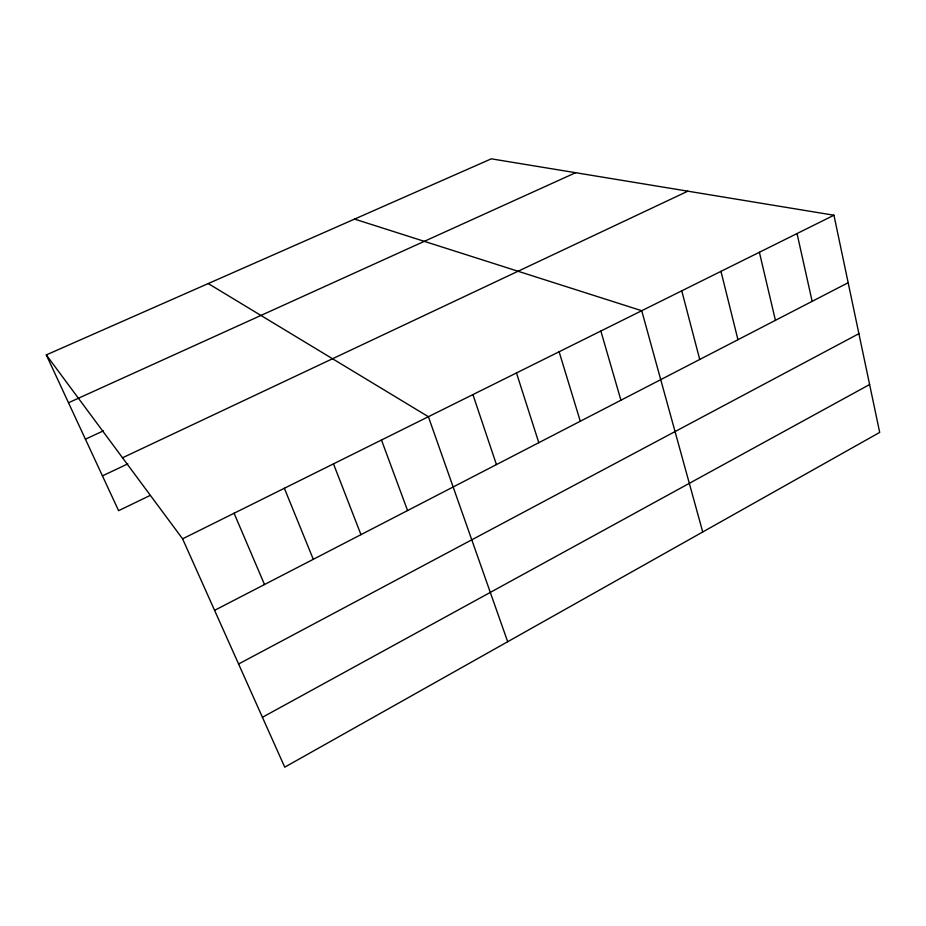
<?xml version="1.0" encoding="UTF-8"?>
<svg xmlns="http://www.w3.org/2000/svg" width="926" height="926" viewBox="0 0 926 926"><rect width="100%" height="100%" fill="white"/><g stroke="black" fill="none" stroke-linecap="round" stroke-linejoin="round"><path stroke-width="1.39" d="M262.428 717.28L869.618 384.533M238.584 664L858.9 333.673M214.577 610.35L848.158 282.719M182.584 538.828L833.944 215.226L879.7 432.407L284.745 767.168L182.584 538.828L46.3 354.913L491.312 158.832L833.944 215.226M149.838 495.584L118.597 510.677L46.3 354.913M102.45 475.871L127.811 463.868M122.521 457.78L687.821 191.184M85.423 439.19L103.457 430.833M68.501 402.741L575.59 172.711M354.565 219.092L641.73 310.719L702.73 531.987M208.223 283.564L428.391 416.712L507.68 641.73M234.081 513.247L264.512 584.538M284.363 488.268L313.289 559.304M333.487 463.868L360.966 534.649M381.477 440.012L407.579 510.55M472.92 394.592L496.44 464.609M516.476 372.946L538.805 442.697M559.119 351.764L580.289 421.237M600.858 331.022L620.929 400.229M681.756 290.833L699.732 359.473M720.972 271.353L737.953 339.715M759.389 252.266L775.421 320.338M797.043 233.56L812.148 301.344"/></g></svg>
